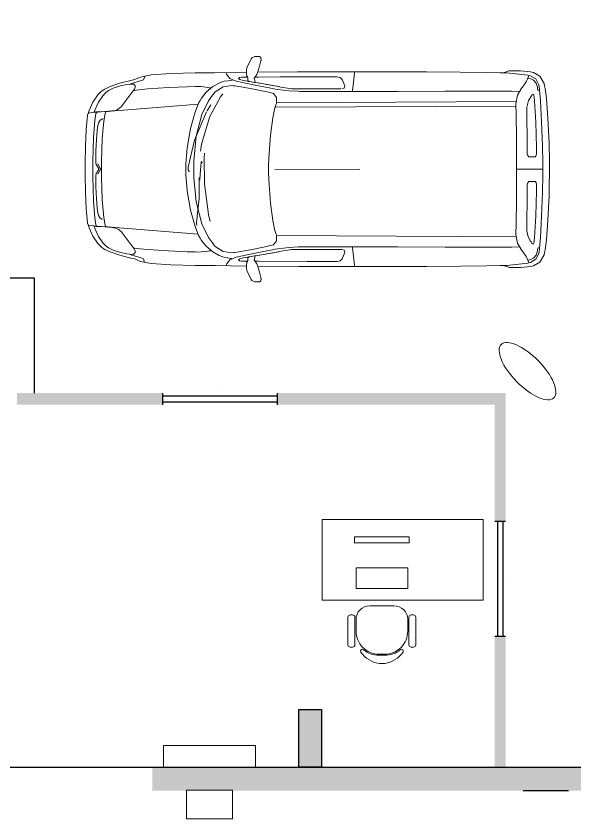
# Model space of a CAD drawing. Header units: millimetres. Extents: x 106 to 150.3, y 96.8 to 110.4.
# Drawn here: x 123.73 to 128.59, y 97.3 to 104.28 of the extents above; entities that cross this region are included whole.
import ezdxf

# ---------------------------------------------------------------- set-up
doc = ezdxf.new("R2010")
doc.units = ezdxf.units.MM
doc.layers.add('0-SENDA PEATONAL', color=51, linetype='Continuous')
doc.layers.add('Hatch Muros', color=8, linetype='Continuous', true_color=0x817e7e)
doc.layers.add('Mobiliario', color=252, linetype='Continuous', lineweight=15)

# ---------------------------------------------------------------- blocks, each defined once
blk = doc.blocks.new('BERLINGO-11')
for p, q in [((-1529.729614, 969.616469), (-1516.699962, 979.570799)), ((-1529.729614, 969.616469), (-1516.699962, 979.570799)), ((-1516.699962, 979.570799), (-1512.16791, 979.894517)), ((-1516.699962, 979.570799), (-1512.16791, 979.894517)), ((-1512.16791, 979.894517), (-1507.716787, 980.299165)), ((-1512.16791, 979.894517), (-1507.716787, 980.299165)), ((-1507.716787, 980.299165), (-1477.772868, 979.975447)), ((-1507.716787, 980.299165), (-1477.772868, 979.975447)), ((-1477.772868, 979.975447), (-1449.28568, 966.379289)), ((-1477.772868, 979.975447), (-1449.28568, 966.379289)), ((-1531.267274, 951.569188), (-1529.729614, 969.616469)), ((-1531.267274, 951.569188), (-1529.729614, 969.616469)), ((-1530.053332, 946.956206), (-1531.267274, 951.569188)), ((-1530.053332, 946.956206), (-1531.267274, 951.569188)), ((-1528.839389, 942.505083), (-1530.053332, 946.956206)), ((-1528.839389, 942.505083), (-1530.053332, 946.956206)), ((-1516.133456, 894.594813), (-1528.839389, 942.505083)), ((-1516.133456, 894.594813), (-1528.839389, 942.505083)), ((-1449.28568, 966.379289), (-1445.481993, 960.147716)), ((-1449.28568, 966.379289), (-1445.481993, 960.147716)), ((-1445.481993, 960.147716), (-1440.707152, 951.973836)), ((-1445.481993, 960.147716), (-1440.707152, 951.973836)), ((-1440.707152, 951.973836), (-1408.254418, 879.380065)), ((-1440.707152, 951.973836), (-1408.254418, 879.380065)), ((-3955.591701, 808.162095), (-3899.42662, 841.181336)), ((-3955.591701, 808.162095), (-3899.42662, 841.181336)), ((-3899.42662, 841.181336), (-3886.316039, 843.609221)), ((-3899.42662, 841.181336), (-3886.316039, 843.609221)), ((-3886.316039, 843.609221), (-3873.367318, 846.198965)), ((-3886.316039, 843.609221), (-3873.367318, 846.198965)), ((-3873.367318, 846.198965), (-3787.743895, 853.563551)), ((-3873.367318, 846.198965), (-3787.743895, 853.563551)), ((-3787.743895, 853.563551), (-3703.658134, 854.453775)), ((-3787.743895, 853.563551), (-3703.658134, 854.453775)), ((-3703.658134, 854.453775), (-3691.356848, 853.563551)), ((-3703.658134, 854.453775), (-3691.356848, 853.563551)), ((-3691.356848, 853.563551), (-3686.501077, 853.239833)), ((-3691.356848, 853.563551), (-3686.501077, 853.239833)), ((-3686.501077, 853.239833), (-3649.111643, 839.562745)), ((-3686.501077, 853.239833), (-3649.111643, 839.481816)), ((-3649.111643, 839.562745), (-3645.874463, 836.973001)), ((-3649.111643, 839.481816), (-3645.874463, 836.973001)), ((-3645.874463, 836.973001), (-3607.432945, 838.429732)), ((-3645.874463, 836.973001), (-3607.432945, 838.429732)), ((-3607.432945, 838.429732), (-3491.865604, 840.776688)), ((-3607.432945, 838.429732), (-3491.865604, 840.776688)), ((-3491.865604, 840.776688), (-3262.5923, 843.932939)), ((-3491.865604, 840.776688), (-3262.5923, 843.932939)), ((-3262.5923, 843.932939), (-2970.679554, 846.198965)), ((-3262.5923, 843.932939), (-2970.679554, 846.198965)), ((-2970.679554, 846.198965), (-2628.995159, 847.251049)), ((-2970.679554, 846.198965), (-2628.995159, 847.251049)), ((-2628.995159, 847.251049), (-2250.406908, 847.170119)), ((-2628.995159, 847.251049), (-2250.406908, 847.170119)), ((-2342.261902, 833.81675), (-2343.799563, 846.846401)), ((-2250.406908, 847.170119), (-1847.458873, 845.632459)), ((-2250.406908, 847.170119), (-1847.458873, 845.632459)), ((-1847.458873, 845.632459), (-1501.063398, 842.791488)), ((-1847.458873, 845.632459), (-1501.063398, 842.791488)), ((-1499.300118, 836.730212), (-1516.133456, 894.594813)), ((-1499.300118, 836.730212), (-1516.133456, 894.594813)), ((-1408.254418, 879.380065), (-1406.554898, 873.148492)), ((-1408.254418, 879.380065), (-1406.554898, 873.148492)), ((-1406.554898, 873.148492), (-1405.017237, 866.997849)), ((-1406.554898, 873.148492), (-1405.017237, 866.997849)), ((-1405.017237, 866.997849), (-1402.994, 833.81675)), ((-1405.017237, 866.997849), (-1402.994, 833.81675)), ((-1403.486053, 841.886428), (-1123.058822, 838.591591)), ((-1403.486053, 841.886428), (-1123.058822, 838.591591)), ((-1123.058822, 838.591591), (-1019.792766, 836.973001)), ((-1123.058822, 838.591591), (-1019.792766, 836.973001)), ((-3993.142994, 743.661275), (-3955.591701, 808.162095)), ((-3993.142994, 743.661275), (-3955.591701, 808.162095)), ((-3946.203877, 732.89765), (-3920.872941, 783.721383)), ((-3946.203877, 732.89765), (-3920.872941, 783.721383)), ((-3900.802422, 773.443335), (-3922.491531, 746.331949)), ((-3920.872941, 783.721383), (-3873.367318, 811.642064)), ((-3920.872941, 783.721383), (-3873.367318, 811.642064)), ((-3875.633344, 786.472986), (-3900.802422, 773.443335)), ((-3858.07164, 790.438532), (-3875.633344, 786.472986)), ((-3873.367318, 811.642064), (-3860.337666, 814.069949)), ((-3873.367318, 811.642064), (-3860.337666, 814.069949)), ((-3860.337666, 814.069949), (-3851.43542, 815.850399)), ((-3860.337666, 814.069949), (-3851.43542, 815.850399)), ((-3857.990711, 806.705364), (-3860.337666, 814.069949)), ((-3852.163786, 791.085968), (-3858.07164, 790.438532)), ((-3835.654166, 759.44253), (-3857.990711, 806.705364)), ((-3851.43542, 815.850399), (-3773.904949, 826.856812)), ((-3851.43542, 815.850399), (-3773.904949, 826.856812)), ((-3773.904949, 826.856812), (-3668.615655, 836.244635)), ((-3773.904949, 826.856812), (-3668.615655, 836.244635)), ((-3668.615655, 836.244635), (-3645.874463, 836.973001)), ((-3668.615655, 836.244635), (-3645.874463, 836.973001)), ((-2333.926163, 755.396054), (-2342.261902, 833.81675)), ((-2239.481424, 774.090771), (-2256.55755, 730.388835)), ((-2236.972609, 778.056317), (-2239.481424, 774.090771)), ((-2234.221005, 782.58837), (-2236.972609, 778.056317)), ((-2217.711385, 796.751034), (-2234.221005, 782.58837)), ((-2193.189743, 802.011452), (-2217.711385, 796.751034)), ((-2184.934933, 802.011452), (-2193.189743, 802.011452)), ((-2121.324338, 802.011452), (-2184.934933, 802.011452)), ((-1930.65441, 801.687734), (-2121.324338, 802.011452)), ((-1700.571811, 801.040298), (-1930.65441, 801.687734)), ((-1507.959575, 800.231003), (-1700.571811, 801.040298)), ((-1478.037925, 800.071845), (-1507.959575, 800.231003)), ((-1495.901078, 827.18053), (-1499.300118, 836.730212)), ((-1495.901078, 827.18053), (-1499.300118, 836.730212)), ((-1494.444347, 823.053125), (-1495.901078, 827.18053)), ((-1494.444347, 823.053125), (-1495.901078, 827.18053)), ((-1472.836168, 792.785488), (-1494.444347, 823.053125)), ((-1472.836168, 792.785488), (-1494.444347, 823.053125)), ((-1478.096586, 753.777464), (-1469.922705, 791.085968)), ((-1478.096586, 753.777464), (-1469.922705, 791.085968)), ((-1469.922705, 791.085968), (-1472.836168, 792.785488)), ((-1469.922705, 791.085968), (-1472.836168, 792.785488)), ((-1460.453952, 757.176503), (-1395.629414, 768.021058)), ((-1416.10458, 769.396859), (-1424.683109, 763.003428)), ((-1416.10458, 769.396859), (-1424.683109, 763.003428)), ((-1414.728779, 780.80792), (-1416.10458, 769.396859)), ((-1414.728779, 780.80792), (-1416.10458, 769.396859)), ((-1411.491598, 803.872831), (-1414.728779, 789.467378)), ((-1411.491598, 803.872831), (-1414.728779, 789.467378)), ((-1414.728779, 789.467378), (-1414.728779, 784.611607)), ((-1414.728779, 789.467378), (-1414.728779, 784.611607)), ((-1414.728779, 784.611607), (-1414.728779, 780.80792)), ((-1414.728779, 784.611607), (-1414.728779, 780.80792)), ((-1401.456339, 799.664496), (-1412.424181, 799.722836)), ((-1409.792079, 805.896069), (-1411.491598, 803.872831)), ((-1409.792079, 805.896069), (-1411.491598, 803.872831)), ((-1408.011629, 808.243025), (-1409.792079, 805.896069)), ((-1408.011629, 808.243025), (-1409.792079, 805.896069)), ((-1402.994, 833.81675), (-1408.011629, 808.243025)), ((-1402.994, 833.81675), (-1408.011629, 808.243025)), ((-1365.847354, 799.340778), (-1401.456339, 799.664496)), ((-1395.629414, 768.021058), (-1374.021235, 771.339168)), ((-1374.021235, 771.339168), (-1366.818508, 772.55311)), ((-1366.818508, 772.55311), (-1345.291258, 779.27026)), ((-1360.344148, 799.340778), (-1365.847354, 799.340778)), ((-1343.42988, 796.103598), (-1360.344148, 799.340778)), ((-1345.291258, 779.27026), (-1335.822506, 788.415294)), ((-1335.822506, 788.415294), (-1343.42988, 796.103598)), ((-1259.425048, 787.363211), (-1314.376185, 764.2983)), ((-1282.16624, 774.657278), (-1282.16624, 774.657278)), ((-1282.16624, 774.657278), (-1242.672639, 768.992212)), ((-1229.481128, 826.452165), (-1259.425048, 787.363211)), ((-1242.672639, 768.992212), (-1210.462693, 763.327146)), ((-1227.781609, 836.973001), (-1229.481128, 826.452165)), ((-959.014703, 836.973001), (-1029.504307, 836.973001)), ((-747.464962, 832.440948), (-959.014703, 836.973001)), ((-576.056258, 819.735015), (-747.464962, 832.440948)), ((-481.935237, 800.878439), (-576.056258, 819.735015)), ((-521.995345, 810.266262), (-507.185244, 776.033079)), ((-507.185244, 776.033079), (-507.185244, 776.033079)), ((-507.185244, 776.033079), (-478.455268, 766.564327)), ((-443.655578, 785.259044), (-481.935237, 800.878439)), ((-432.082658, 778.056317), (-443.655578, 785.259044)), ((-399.548995, 771.905674), (-432.082658, 778.056317)), ((-302.7573, 747.707751), (-399.548995, 771.905674)), ((-4011.756781, 615.46893), (-4001.721522, 701.739788)), ((-4011.756781, 615.46893), (-4001.721522, 701.739788)), ((-4001.721522, 701.739788), (-3996.865751, 725.533065)), ((-4001.721522, 701.739788), (-3996.865751, 725.533065)), ((-3996.865751, 725.533065), (-3993.142994, 743.661275)), ((-3996.865751, 725.533065), (-3993.142994, 743.661275)), ((-3952.273591, 689.357573), (-3948.146186, 718.896845)), ((-3952.273591, 689.357573), (-3948.146186, 718.896845)), ((-3948.146186, 718.896845), (-3946.203877, 732.89765)), ((-3948.146186, 718.896845), (-3946.203877, 732.89765)), ((-3935.197464, 699.150044), (-3935.602112, 695.751005)), ((-3933.902592, 711.208541), (-3935.197464, 699.150044)), ((-3922.491531, 746.331949), (-3933.902592, 711.208541)), ((-3805.22467, 712.827131), (-3835.654166, 759.44253)), ((-3798.669379, 705.786264), (-3805.22467, 712.827131)), ((-3791.628512, 698.17889), (-3798.669379, 705.786264)), ((-3760.956227, 643.875188), (-3791.628512, 698.17889)), ((-2327.209013, 684.663662), (-2333.926163, 755.396054)), ((-2258.095211, 725.533065), (-2259.551942, 721.2438)), ((-2259.551942, 721.2438), (-2254.048736, 704.976969)), ((-2256.55755, 730.388835), (-2258.095211, 725.533065)), ((-2254.048736, 704.976969), (-2232.764274, 699.150044)), ((-2225.642477, 699.150044), (-2166.968582, 699.150044)), ((-2225.642477, 699.150044), (-2166.968582, 699.150044)), ((-2166.968582, 699.150044), (-1990.623178, 699.150044)), ((-2166.968582, 699.150044), (-1990.623178, 699.150044)), ((-1990.623178, 699.150044), (-1869.55263, 699.150044)), ((-1990.623178, 699.150044), (-1869.55263, 699.150044)), ((-1869.55263, 699.150044), (-1829.006945, 699.150044)), ((-1869.55263, 699.150044), (-1829.006945, 699.150044)), ((-1829.006945, 699.150044), (-1794.935621, 699.150044)), ((-1829.006945, 699.150044), (-1794.935621, 699.150044)), ((-1794.935621, 699.150044), (-1705.589441, 713.150849)), ((-1794.935621, 699.150044), (-1705.589441, 713.150849)), ((-1705.589441, 713.150849), (-1692.559789, 715.578735)), ((-1705.589441, 713.150849), (-1692.559789, 715.578735)), ((-1692.559789, 715.578735), (-1679.611068, 718.168479)), ((-1692.559789, 715.578735), (-1684.304979, 717.278254)), ((-1684.304979, 717.278254), (-1614.220023, 730.065117)), ((-1679.611068, 718.168479), (-1635.585414, 726.26143)), ((-1630.082207, 699.959339), (-1653.632695, 695.831934)), ((-1635.585414, 726.26143), (-1552.875454, 741.15246)), ((-1494.848995, 727.556302), (-1630.082207, 699.959339)), ((-1614.220023, 730.065117), (-1521.151086, 746.655667)), ((-1552.875454, 741.15246), (-1460.453952, 757.176503)), ((-1521.151086, 746.655667), (-1501.161496, 750.135636)), ((-1354.598152, 756.609997), (-1494.848995, 727.556302)), ((-1474.940335, 754.505829), (-1478.096586, 753.777464)), ((-1474.940335, 754.505829), (-1478.096586, 753.777464)), ((-1432.533271, 761.627626), (-1474.940335, 754.505829)), ((-1432.533271, 761.627626), (-1474.940335, 754.505829)), ((-1355.731165, 715.255017), (-1452.52286, 697.612383)), ((-1427.677501, 762.436922), (-1432.533271, 761.627626)), ((-1427.677501, 762.436922), (-1432.533271, 761.627626)), ((-1424.683109, 763.003428), (-1427.677501, 762.436922)), ((-1424.683109, 763.003428), (-1427.677501, 762.436922)), ((-1303.450701, 723.914474), (-1355.731165, 715.255017)), ((-1328.53885, 761.546697), (-1354.598152, 756.609997)), ((-1314.376185, 764.2983), (-1328.53885, 761.546697)), ((-1289.611755, 725.533065), (-1303.450701, 723.914474)), ((-1275.772809, 727.151655), (-1289.611755, 725.533065)), ((-1201.398588, 715.578735), (-1275.772809, 727.151655)), ((-1210.462693, 763.327146), (-1210.462693, 763.327146)), ((-1210.462693, 763.327146), (-1199.294421, 760.737402)), ((-1131.880138, 671.310292), (-1201.398588, 715.578735)), ((-1199.294421, 760.737402), (-1166.517969, 748.112398)), ((-1166.517969, 748.112398), (-1110.838466, 717.035466)), ((-1110.838466, 717.035466), (-1052.650147, 667.749394)), ((-1089.392145, 705.786264), (-1079.114097, 708.214149)), ((-1089.392145, 705.786264), (-1089.392145, 705.786264)), ((-1079.114097, 708.214149), (-1051.031557, 713.312708)), ((-1051.031557, 713.312708), (-1009.433789, 717.844761)), ((-1009.433789, 717.844761), (-971.315989, 719.058704)), ((-971.315989, 719.058704), (-958.610056, 718.330338)), ((-958.610056, 718.330338), (-958.610056, 718.330338)), ((-958.610056, 718.330338), (-888.120452, 715.983382)), ((-888.120452, 715.983382), (-725.937712, 708.861585)), ((-725.937712, 708.861585), (-545.95048, 697.531454)), ((-478.455268, 766.564327), (-407.884735, 744.47057)), ((-436.857499, 724.723769), (-428.117112, 735.649253)), ((-436.452852, 709.428092), (-436.857499, 724.723769)), ((-430.625927, 696.47937), (-436.452852, 709.428092)), ((-428.117112, 735.649253), (-424.151566, 737.348773)), ((-424.151566, 737.348773), (-412.740505, 739.372011)), ((-424.151566, 737.348773), (-424.151566, 737.348773)), ((-412.740505, 739.372011), (-391.698832, 739.45294)), ((-407.884735, 744.47057), (-386.843062, 738.077139)), ((-391.698832, 739.45294), (-387.004921, 738.562716)), ((-387.004921, 738.562716), (-387.004921, 737.672491)), ((-387.004921, 737.672491), (-364.02094, 734.759029)), ((-364.02094, 734.759029), (-309.555379, 723.186109)), ((-309.555379, 723.186109), (-244.8927, 703.19652)), ((-217.862243, 718.330338), (-302.7573, 747.707751)), ((-244.8927, 703.19652), (-202.890284, 683.935296)), ((-171.570563, 696.398441), (-217.862243, 718.330338)), ((-3960.123753, 592.808667), (-3952.273591, 689.357573)), ((-3960.123753, 592.808667), (-3952.273591, 689.357573)), ((-3949.198269, 682.640424), (-3952.273591, 682.802283)), ((-3939.729517, 685.230168), (-3949.198269, 682.640424)), ((-3935.602112, 695.751005), (-3939.729517, 685.230168)), ((-3906.629347, 629.793453), (-3907.276783, 622.590727)), ((-3899.588479, 651.644421), (-3906.629347, 629.793453)), ((-3887.449053, 646.788651), (-3899.588479, 651.644421)), ((-3885.749533, 643.794259), (-3887.449053, 646.788651)), ((-3881.945846, 636.753391), (-3885.749533, 643.794259)), ((-3857.343275, 596.774213), (-3881.945846, 636.753391)), ((-3711.508296, 676.73257), (-3775.928187, 676.246992)), ((-3745.903338, 567.154012), (-3760.956227, 643.875188)), ((-3507.40407, 677.218147), (-3711.508296, 676.73257)), ((-3132.538576, 676.975358), (-3507.40407, 677.218147)), ((-2716.965538, 676.246992), (-3132.538576, 676.975358)), ((-2424.000708, 675.518627), (-2716.965538, 676.246992)), ((-2326.318789, 675.437697), (-2424.000708, 675.518627)), ((-2326.318789, 675.437697), (-2327.209013, 684.663662)), ((-2273.1481, 675.437697), (-2326.318789, 675.437697)), ((-2044.84595, 675.275838), (-2273.1481, 675.437697)), ((-1886.466897, 676.004204), (-2044.84595, 675.275838)), ((-1868.095898, 676.246992), (-1886.466897, 676.004204)), ((-1854.256952, 676.408851), (-1868.095898, 676.246992)), ((-1775.512538, 680.212539), (-1854.256952, 676.408851)), ((-1677.264112, 691.866388), (-1775.512538, 680.212539)), ((-1653.632695, 695.831934), (-1677.264112, 691.866388)), ((-1637.93237, 657.066698), (-1665.448403, 622.02422)), ((-1627.492463, 659.818302), (-1637.93237, 657.066698)), ((-1609.68797, 664.835931), (-1627.492463, 659.818302)), ((-1552.389877, 677.541865), (-1609.68797, 664.835931)), ((-1452.52286, 697.612383), (-1552.389877, 677.541865)), ((-1178.333678, 629.955312), (-1199.37535, 655.367179)), ((-1178.333678, 629.955312), (-1199.37535, 655.367179)), ((-1084.860093, 456.928018), (-1178.333678, 629.955312)), ((-1084.860093, 456.928018), (-1178.333678, 629.955312)), ((-1120.550007, 656.500192), (-1131.880138, 671.310292)), ((-1109.138946, 641.771021), (-1120.550007, 656.500192)), ((-1073.934609, 592.808667), (-1109.138946, 641.771021)), ((-1052.650147, 667.749394), (-1011.537956, 616.925661)), ((-545.95048, 697.531454), (-445.840675, 687.819913)), ((-445.840675, 687.819913), (-422.047399, 681.992988)), ((-426.984099, 691.057093), (-430.625927, 696.47937)), ((-322.827819, 552.667629), (-426.984099, 691.057093)), ((-426.984099, 691.057093), (-426.984099, 691.057093)), ((-202.890284, 683.935296), (-191.398293, 674.385614)), ((-191.398293, 674.385614), (-191.398293, 674.385614)), ((-191.398293, 674.385614), (-181.201175, 666.292663)), ((-181.201175, 666.292663), (-154.737225, 637.967334)), ((-157.407899, 687.577124), (-171.570563, 696.398441)), ((-165.338991, 687.010617), (-165.338991, 687.010617)), ((-143.89267, 677.865583), (-157.407899, 687.577124)), ((-157.407899, 687.577124), (-157.407899, 687.577124)), ((-157.407899, 687.577124), (-157.407899, 687.577124)), ((-154.737225, 637.967334), (-118.399874, 583.663632)), ((-110.630641, 644.765413), (-143.89267, 677.865583)), ((-68.547296, 582.125971), (-110.630641, 644.765413)), ((-4025.433869, 442.765354), (-4011.756781, 615.46893)), ((-4025.433869, 442.765354), (-4011.756781, 615.46893)), ((-3970.56366, 411.202845), (-3960.123753, 592.808667)), ((-3970.56366, 411.202845), (-3960.123753, 592.808667)), ((-3909.785598, 593.132385), (-3920.225505, 409.017748)), ((-3907.276783, 622.590727), (-3909.785598, 593.132385)), ((-3840.914584, 537.776599), (-3857.343275, 596.774213)), ((-1666.581416, 577.755778), (-3746.550774, 587.548249)), ((-3746.550774, 548.135577), (-3745.903338, 567.154012)), ((-1665.448403, 622.02422), (-1664.234461, 569.581897)), ((-1664.234461, 569.581897), (-1660.107056, 558.008977)), ((-1015.74629, 476.027383), (-1073.934609, 592.808667)), ((-1011.537956, 616.925661), (-1001.098049, 597.988156)), ((-1001.098049, 597.988156), (-987.582821, 573.871161)), ((-987.582821, 573.871161), (-956.910536, 495.612324)), ((-225.793335, 503.705275), (-983.698204, 563.997761)), ((-118.399874, 583.663632), (-86.918295, 519.648389)), ((-35.932703, 509.370341), (-68.547296, 582.125971)), ((-3843.18061, 406.508933), (-3841.723879, 492.537003)), ((-3841.723879, 492.537003), (-3843.18061, 406.508933)), ((-3841.723879, 492.537003), (-3841.157372, 521.18605)), ((-3841.157372, 521.18605), (-3841.723879, 492.537003)), ((-3841.157372, 521.18605), (-3840.914584, 537.776599)), ((-3752.944206, 251.44799), (-3748.735871, 493.670016)), ((-3748.735871, 493.670016), (-3746.550774, 548.135577)), ((-1656.869875, 538.343106), (-3746.550774, 548.135577)), ((-1660.107056, 558.008977), (-1650.800162, 531.868745)), ((-1650.800162, 531.868745), (-1634.371471, 447.459265)), ((-1060.904957, 505.566654), (-1093.033973, 558.089907)), ((-1056.291975, 499.416011), (-952.378483, 251.52892)), ((-1056.291975, 499.416011), (-952.378483, 251.52892)), ((-956.910536, 495.612324), (-916.931358, 354.228469)), ((-316.515317, 544.979326), (-322.827819, 552.667629)), ((-288.756495, 521.752556), (-316.515317, 544.979326)), ((-273.541747, 513.821464), (-288.756495, 521.752556)), ((-265.367866, 511.15079), (-273.541747, 513.821464)), ((-273.541747, 513.821464), (-273.541747, 513.821464)), ((-231.70119, 506.537808), (-265.367866, 511.15079)), ((-171.651492, 501.439249), (-231.70119, 506.537808)), ((-200.13868, 502.572262), (-225.793335, 503.705275)), ((-225.793335, 503.705275), (-225.793335, 503.705275)), ((-141.383855, 499.092293), (-200.13868, 502.572262)), ((-181.767681, 499.011364), (-180.31095, 499.011364)), ((-180.31095, 499.011364), (-175.617038, 483.634757)), ((-117.914297, 498.282998), (-171.651492, 501.439249)), ((-76.802106, 493.750946), (-141.383855, 499.092293)), ((-94.525669, 497.230915), (-117.914297, 498.282998)), ((-98.167497, 495.450465), (-98.167497, 492.617932)), ((-98.167497, 492.617932), (-94.040092, 484.201263)), ((-86.594577, 494.883959), (-94.525669, 497.230915)), ((-94.525669, 497.230915), (-94.525669, 497.230915)), ((-94.525669, 497.230915), (-94.525669, 497.230915)), ((-86.918295, 519.648389), (-78.582555, 497.473703)), ((-78.582555, 493.993734), (-86.594577, 494.883959)), ((-78.582555, 493.993734), (-78.582555, 493.993734)), ((-41.516839, 489.299822), (-76.802106, 493.750946)), ((-33.828536, 486.629149), (-41.516839, 489.299822)), ((-28.244399, 484.039404), (-35.932703, 509.370341)), ((-4035.307269, 230.244458), (-4025.433869, 442.765354)), ((-4035.307269, 230.244458), (-4025.433869, 442.765354)), ((-1634.371471, 447.459265), (-1613.653516, 295.230856)), ((-1014.1277, 216.000864), (-1084.860093, 456.928018)), ((-1014.1277, 216.000864), (-1084.860093, 456.928018)), ((-966.055571, 285.438385), (-1015.74629, 476.027383)), ((-175.617038, 483.634757), (-162.10181, 416.139545)), ((-152.875846, 435.967275), (-156.436744, 438.071442)), ((-146.482415, 434.105896), (-152.875846, 435.967275)), ((-152.875846, 435.967275), (-152.875846, 435.967275)), ((-132.157891, 424.718073), (-146.482415, 434.105896)), ((-144.782895, 432.730094), (-144.782895, 432.730094)), ((-117.347791, 402.948034), (-132.157891, 424.718073)), ((-94.040092, 484.201263), (-84.490409, 424.151566)), ((-84.490409, 424.151566), (-74.212361, 276.29335)), ((-28.244399, 484.848699), (-26.625809, 484.848699)), ((-26.625809, 484.848699), (-22.579334, 469.553022)), ((-22.579334, 469.553022), (-21.365391, 466.639559)), ((-21.365391, 466.639559), (-21.365391, 466.639559)), ((-21.365391, 466.639559), (-18.12821, 435.967275)), ((-18.12821, 435.967275), (-10.763625, 345.73087)), ((-3977.928246, 203.780508), (-3970.56366, 411.202845)), ((-3977.928246, 203.780508), (-3970.56366, 411.202845)), ((-3920.225505, 409.017748), (-3926.457077, 188.808549)), ((-3844.637341, 312.387912), (-3843.18061, 406.508933)), ((-3843.18061, 406.508933), (-3844.637341, 312.387912)), ((-916.931358, 354.228469), (-887.877663, 184.843003)), ((-162.10181, 416.139545), (-148.586582, 265.125077)), ((-109.821346, 373.732481), (-117.347791, 402.948034)), ((-109.335769, 363.94001), (-109.821346, 373.732481)), ((-106.341377, 333.510514), (-109.335769, 363.94001)), ((-109.335769, 363.94001), (-109.335769, 363.94001)), ((-3845.608496, 227.007278), (-3844.637341, 312.387912)), ((-3844.637341, 312.387912), (-3845.608496, 227.007278)), ((-1613.653516, 295.230856), (-1600.057359, 134.909495)), ((-945.013898, 71.379829), (-966.055571, 285.438385)), ((-99.947946, 256.627479), (-106.341377, 333.510514)), ((-10.763625, 345.73087), (-3.399039, 199.410315)), ((-4039.110956, 57.621812), (-4035.307269, 230.244458)), ((-4039.110956, 57.621812), (-4035.307269, 230.244458)), ((-3845.851284, 160.159502), (-3845.608496, 227.007278)), ((-3845.608496, 227.007278), (-3845.851284, 160.159502)), ((-3753.186994, 62.963159), (-3752.944206, 251.44799)), ((-1004.335229, 156.436744), (-1014.1277, 216.000864)), ((-1004.335229, 156.436744), (-1014.1277, 216.000864)), ((-952.378483, 251.52892), (-897.022698, 18.532858)), ((-952.378483, 251.52892), (-897.022698, 18.532858)), ((-148.586582, 265.125077), (-142.35501, 65.391045)), ((-94.201951, 155.060943), (-99.947946, 256.627479)), ((-74.212361, 276.29335), (-68.547296, 70.084956)), ((-3980.679849, 50.985592), (-3977.928246, 203.780508)), ((-3980.679849, 50.985592), (-3977.928246, 203.780508)), ((-3926.457077, 188.808549), (-3926.699865, 141.221996)), ((-3926.699865, 141.221996), (-3926.618936, 136.366226)), ((-3845.851284, 137.903886), (-3845.851284, 160.159502)), ((-3845.851284, 160.159502), (-3845.851284, 137.903886)), ((-887.877663, 184.843003), (-876.709391, 45.320526)), ((-92.421501, 76.559317), (-94.201951, 155.060943)), ((-3.399039, 199.410315), (0, 49.852579)), ((-3926.618936, 136.366226), (-3923.138967, 117.42872)), ((-3923.138967, 117.42872), (-3913.346496, 108.364615)), ((-3913.346496, 108.364615), (-3909.947457, 108.364615)), ((-3909.947457, 108.364615), (-3861.227891, 108.364615)), ((-3861.227891, 108.364615), (-3858.476288, 108.364615)), ((-3858.476288, 108.364615), (-3849.81683, 118.238015)), ((-3849.81683, 118.238015), (-3845.851284, 132.967186)), ((-3849.088464, 122.041702), (-3849.493112, 120.74683)), ((-3845.851284, 133.614622), (-3849.088464, 122.041702)), ((-3845.851284, 132.967186), (-3845.851284, 137.903886)), ((-3845.851284, 137.903886), (-3845.851284, 133.614622)), ((-1600.057359, 134.909495), (-1595.039729, 33.828536)), ((-1036.059598, 99.867016), (-1040.106073, 139.522477)), ((-1036.059598, 99.867016), (-1040.106073, 139.522477)), ((-1038.082835, -128.192345), (-1036.059598, 99.867016)), ((-1038.082835, -128.192345), (-1036.059598, 99.867016)), ((-1011.133308, 61.911076), (-1013.884912, 70.732392)), ((-1011.133308, 61.911076), (-1013.884912, 70.732392)), ((-945.013898, 0), (-945.013898, 71.379829)), ((-92.907078, 50.338156), (-92.421501, 76.559317)), ((-68.547296, 70.084956), (-67.980789, 1.294872)), ((-4035.307269, -230.082599), (-4039.110956, 57.621812)), ((-4035.307269, -230.082599), (-4039.110956, 57.621812)), ((-3980.679849, 0), (-3980.679849, 50.985592)), ((-3980.679849, 0), (-3980.679849, 50.985592)), ((-3980.679849, -50.823733), (-3980.679849, 0)), ((-3980.679849, -50.823733), (-3980.679849, 0)), ((-3753.186994, 0), (-3980.679849, 0)), ((-3753.186994, 0), (-3753.186994, 62.963159)), ((-3753.186994, -62.720371), (-3753.186994, 0)), ((-2389.686596, 1.294872), (-1650.233655, -1.61859)), ((-1595.039729, 33.828536), (-1595.039729, 0)), ((-1595.039729, 0), (-1595.039729, -33.666677)), ((-1018.578823, 60.211556), (-1016.717445, 52.199534)), ((-1018.578823, 60.211556), (-1016.717445, 52.199534)), ((-1002.797569, -9.95433), (-1011.133308, 61.911076)), ((-1002.797569, -9.95433), (-1011.133308, 61.911076)), ((-945.013898, -71.21797), (-945.013898, 0)), ((-896.69898, 13.677087), (-897.912923, -6.63622)), ((-896.69898, 13.677087), (-897.912923, -6.63622)), ((-897.022698, 18.532858), (-896.69898, 13.677087)), ((-897.022698, 18.532858), (-896.69898, 13.677087)), ((-876.709391, 45.320526), (-876.709391, -1.294872)), ((-142.35501, 65.391045), (-142.35501, -1.294872)), ((-135.476001, 1.61859), (-135.071354, 3.23718)), ((-135.476001, 0.890225), (-135.476001, 1.61859)), ((-135.476001, 0.404648), (-135.476001, 0.890225)), ((-134.909495, -1.456731), (-135.476001, 0.404648)), ((-135.071354, 3.23718), (-134.990424, 3.399039)), ((-134.990424, 3.399039), (-110.630641, 46.048892)), ((-119.451958, 1.69952), (-119.04731, 3.399039)), ((-119.451958, 1.052084), (-119.451958, 1.69952)), ((-119.451958, 0.485577), (-119.451958, 1.052084)), ((-118.885451, -1.294872), (-119.451958, 0.485577)), ((-119.04731, 3.399039), (-118.885451, 3.479969)), ((-118.885451, 3.479969), (-94.768457, 46.210751)), ((-67.980789, 1.294872), (-68.547296, -67.89986)), ((0, 49.852579), (0, 0)), ((0, 0), (0, -49.771649)), ((-3977.928246, -203.618649), (-3980.679849, -50.823733)), ((-3977.928246, -203.618649), (-3980.679849, -50.823733)), ((-3752.944206, -251.205202), (-3753.186994, -62.720371)), ((-1595.039729, -33.666677), (-1600.057359, -134.666706)), ((-999.23667, -85.137845), (-1002.797569, -9.95433)), ((-999.23667, -85.137845), (-1002.797569, -9.95433)), ((-905.601226, -19.584942), (-908.433759, -20.879814)), ((-905.601226, -19.584942), (-908.433759, -20.879814)), ((-897.912923, -6.63622), (-905.601226, -19.584942)), ((-897.912923, -6.63622), (-905.601226, -19.584942)), ((-876.709391, -47.829341), (-887.877663, -187.432747)), ((-876.709391, -1.294872), (-876.709391, -47.829341)), ((-142.35501, -67.89986), (-148.586582, -267.633892)), ((-142.35501, -1.294872), (-142.35501, -67.89986)), ((-134.747636, -1.61859), (-134.909495, -1.456731)), ((-110.387853, -43.863795), (-134.747636, -1.61859)), ((-120.908689, -1.213943), (-120.82776, -1.456731)), ((-118.804522, -1.537661), (-118.885451, -1.294872)), ((-94.36381, -43.782865), (-118.804522, -1.537661)), ((-92.907078, -50.419085), (-92.421501, -76.478388)), ((-68.547296, -67.89986), (-74.131432, -275.322196)), ((0, -49.771649), (-3.399039, -199.329385)), ((-3926.699865, -141.141067), (-3926.618936, -136.123437)), ((-3926.618936, -136.123437), (-3923.138967, -117.266861)), ((-3923.138967, -117.266861), (-3913.346496, -108.364615)), ((-3913.346496, -108.364615), (-3909.947457, -108.364615)), ((-3909.947457, -108.364615), (-3861.227891, -108.364615)), ((-3861.227891, -108.364615), (-3858.476288, -108.364615)), ((-3858.476288, -108.364615), (-3849.81683, -118.157086)), ((-3849.81683, -118.157086), (-3845.851284, -132.886257)), ((-3849.088464, -121.960773), (-3849.493112, -120.584971)), ((-3845.851284, -133.452763), (-3849.088464, -121.960773)), ((-3845.851284, -132.886257), (-3845.851284, -137.822957)), ((-3845.851284, -137.822957), (-3845.851284, -133.452763)), ((-3845.851284, -137.822957), (-3845.851284, -159.997643)), ((-3845.851284, -159.997643), (-3845.851284, -137.822957)), ((-1600.057359, -134.666706), (-1613.653516, -295.149926)), ((-1074.015538, -394.855083), (-1038.082835, -128.192345)), ((-1074.015538, -394.855083), (-1038.082835, -128.192345)), ((-999.965036, -69.923097), (-993.571604, -78.987203)), ((-999.965036, -69.923097), (-993.571604, -78.987203)), ((-998.832023, -95.658682), (-999.23667, -85.137845)), ((-998.832023, -95.658682), (-999.23667, -85.137845)), ((-993.571604, -78.987203), (-992.276732, -255.494466)), ((-993.571604, -78.987203), (-992.276732, -255.494466)), ((-966.055571, -285.276526), (-945.013898, -71.21797)), ((-92.421501, -76.478388), (-94.201951, -154.980013)), ((-3970.56366, -411.040985), (-3977.928246, -203.618649)), ((-3970.56366, -411.040985), (-3977.928246, -203.618649)), ((-3926.457077, -188.64669), (-3926.699865, -141.141067)), ((-3920.225505, -408.774959), (-3926.457077, -188.64669)), ((-3845.851284, -159.997643), (-3845.608496, -226.764489)), ((-3845.608496, -226.764489), (-3845.851284, -159.997643)), ((-887.877663, -187.432747), (-916.931358, -356.818213)), ((-94.201951, -154.980013), (-99.947946, -256.546549)), ((-3.399039, -199.329385), (-10.763625, -345.649941)), ((-4025.433869, -442.684424), (-4035.307269, -230.082599)), ((-4025.433869, -442.684424), (-4035.307269, -230.082599)), ((-3845.608496, -226.764489), (-3844.637341, -312.306982)), ((-3844.637341, -312.306982), (-3845.608496, -226.764489)), ((-3748.735871, -493.589087), (-3752.944206, -251.205202)), ((-992.276732, -255.494466), (-967.83602, -463.645168)), ((-992.276732, -255.494466), (-967.83602, -463.645168)), ((-148.586582, -267.633892), (-162.10181, -418.729289)), ((-99.947946, -256.546549), (-106.341377, -333.429585)), ((-74.131432, -275.322196), (-84.40948, -424.394355)), ((-3844.637341, -312.306982), (-3843.18061, -406.347074)), ((-3843.18061, -406.347074), (-3844.637341, -312.306982)), ((-1613.653516, -295.149926), (-1634.371471, -447.378336)), ((-1015.74629, -475.946453), (-966.055571, -285.276526)), ((-106.341377, -333.429585), (-109.335769, -363.94001)), ((-10.763625, -345.649941), (-18.12821, -435.805416)), ((-3960.123753, -592.646808), (-3970.56366, -411.040985)), ((-3960.123753, -592.646808), (-3970.56366, -411.040985)), ((-3909.785598, -593.051455), (-3920.225505, -408.774959)), ((-3843.18061, -406.347074), (-3841.723879, -492.456073)), ((-3841.723879, -492.456073), (-3843.18061, -406.347074)), ((-1086.96426, -453.852697), (-1074.015538, -394.855083)), ((-1086.96426, -453.933626), (-1074.015538, -394.855083)), ((-916.931358, -356.818213), (-956.910536, -498.282998)), ((-117.347791, -402.867105), (-132.157891, -424.556214)), ((-109.821346, -373.651551), (-117.347791, -402.867105)), ((-109.335769, -363.94001), (-109.821346, -373.651551)), ((-109.335769, -363.94001), (-109.335769, -363.94001)), ((-4011.756781, -615.226141), (-4025.433869, -442.684424)), ((-4011.756781, -615.226141), (-4025.433869, -442.684424)), ((-1634.371471, -447.378336), (-1650.800162, -531.787816)), ((-1073.934609, -592.646808), (-1015.74629, -475.946453)), ((-968.402527, -468.581868), (-973.420156, -488.166809)), ((-968.402527, -468.581868), (-973.420156, -488.166809)), ((-967.83602, -463.645168), (-968.402527, -468.581868)), ((-967.83602, -463.645168), (-968.402527, -468.581868)), ((-175.617038, -486.224501), (-181.767681, -501.682038)), ((-162.10181, -418.729289), (-175.617038, -486.224501)), ((-146.482415, -433.863108), (-152.875846, -435.886345)), ((-152.875846, -435.886345), (-152.875846, -435.886345)), ((-132.157891, -424.556214), (-146.482415, -433.863108)), ((-141.869432, -434.267755), (-141.869432, -434.267755)), ((-93.959162, -485.091488), (-98.167497, -496.664408)), ((-84.40948, -424.394355), (-93.959162, -485.091488)), ((-33.828536, -486.629149), (-41.516839, -489.218893)), ((-35.932703, -509.936848), (-28.244399, -484.76777)), ((-22.579334, -469.472092), (-28.244399, -484.76777)), ((-28.244399, -484.76777), (-28.244399, -484.76777)), ((-21.365391, -466.55863), (-22.579334, -469.472092)), ((-18.12821, -435.805416), (-21.365391, -466.55863)), ((-21.365391, -466.55863), (-21.365391, -466.55863)), ((-3853.620517, -588.843121), (-3840.914584, -535.753362)), ((-3841.723879, -492.456073), (-3841.157372, -521.266979)), ((-3841.157372, -521.266979), (-3841.723879, -492.456073)), ((-3840.914584, -535.753362), (-3841.157372, -521.266979)), ((-3746.550774, -548.216506), (-3748.735871, -493.589087)), ((-3745.903338, -567.073082), (-3746.550774, -548.216506)), ((-1660.107056, -558.008977), (-1664.234461, -569.500968)), ((-1650.800162, -531.787816), (-1660.107056, -558.008977)), ((-956.910536, -498.282998), (-987.582821, -576.379976)), ((-225.793335, -503.624346), (-983.698204, -563.916831)), ((-322.827819, -553.557854), (-426.984099, -691.947318)), ((-316.515317, -545.788621), (-322.827819, -553.557854)), ((-288.756495, -522.561851), (-316.515317, -545.788621)), ((-273.541747, -514.873548), (-288.756495, -522.561851)), ((-265.367866, -512.041015), (-273.541747, -514.873548)), ((-273.541747, -514.873548), (-273.541747, -514.873548)), ((-231.70119, -507.508962), (-265.367866, -512.041015)), ((-171.651492, -502.248544), (-231.70119, -507.508962)), ((-200.13868, -502.410403), (-225.793335, -503.624346)), ((-225.793335, -503.624346), (-225.793335, -503.624346)), ((-141.383855, -498.930434), (-200.13868, -502.410403)), ((-181.767681, -501.682038), (-181.767681, -501.682038)), ((-117.914297, -499.173223), (-171.651492, -502.248544)), ((-76.802106, -493.589087), (-141.383855, -498.930434)), ((-118.399874, -584.472927), (-86.918295, -520.457684)), ((-94.525669, -498.121139), (-117.914297, -499.173223)), ((-98.167497, -496.664408), (-98.167497, -496.664408)), ((-86.594577, -495.693254), (-94.525669, -498.121139)), ((-94.525669, -498.121139), (-94.525669, -498.121139)), ((-94.525669, -498.121139), (-94.525669, -498.121139)), ((-86.918295, -520.457684), (-78.582555, -498.363928)), ((-78.582555, -494.883959), (-86.594577, -495.693254)), ((-78.582555, -494.883959), (-78.582555, -494.883959)), ((-41.516839, -489.218893), (-76.802106, -493.589087)), ((-68.547296, -582.692478), (-35.932703, -509.936848)), ((-4001.721522, -701.577929), (-4011.756781, -615.226141)), ((-4001.721522, -701.577929), (-4011.756781, -615.226141)), ((-3952.273591, -689.276644), (-3960.123753, -592.646808)), ((-3952.273591, -689.276644), (-3960.123753, -592.646808)), ((-3907.276783, -622.590727), (-3909.785598, -593.051455)), ((-3906.629347, -629.712524), (-3907.276783, -622.590727)), ((-3878.870524, -631.97855), (-3874.985908, -625.585119)), ((-3874.985908, -625.585119), (-3853.620517, -588.843121)), ((-3760.956227, -643.794259), (-3745.903338, -567.073082)), ((-1666.581416, -577.674848), (-3746.550774, -587.548249)), ((-1664.234461, -569.500968), (-1665.448403, -621.781432)), ((-1665.448403, -621.781432), (-1637.93237, -656.82391)), ((-1109.138946, -641.690091), (-1073.934609, -592.646808)), ((-1011.537956, -619.434476), (-1052.650147, -670.339138)), ((-1001.098049, -600.739759), (-1011.537956, -619.434476)), ((-987.582821, -576.379976), (-1001.098049, -600.739759)), ((-154.737225, -638.857558), (-118.399874, -584.472927)), ((-110.630641, -645.331919), (-68.547296, -582.692478)), ((-3949.198269, -682.559494), (-3952.273591, -682.802283)), ((-3948.146186, -718.815915), (-3952.273591, -689.276644)), ((-3948.146186, -718.815915), (-3952.273591, -689.276644)), ((-3939.729517, -685.068309), (-3949.198269, -682.559494)), ((-3935.602112, -695.508216), (-3939.729517, -685.068309)), ((-3935.197464, -699.230974), (-3935.602112, -695.508216)), ((-3899.588479, -651.563492), (-3906.629347, -629.712524)), ((-3887.449053, -646.707721), (-3899.588479, -651.563492)), ((-3885.749533, -643.794259), (-3887.449053, -646.707721)), ((-3881.945846, -636.672462), (-3885.749533, -643.794259)), ((-3880.327256, -634.406435), (-3878.870524, -631.97855)), ((-3791.628512, -698.09796), (-3760.956227, -643.794259)), ((-3711.508296, -676.65164), (-3775.928187, -676.166063)), ((-3507.40407, -677.056288), (-3711.508296, -676.65164)), ((-3132.538576, -676.813499), (-3507.40407, -677.056288)), ((-2716.965538, -676.004204), (-3132.538576, -676.813499)), ((-2424.000708, -675.437697), (-2716.965538, -676.004204)), ((-2326.318789, -675.356768), (-2424.000708, -675.437697)), ((-2327.209013, -684.501803), (-2333.926163, -755.234195)), ((-2326.318789, -675.356768), (-2327.209013, -684.501803)), ((-2273.1481, -675.194909), (-2326.318789, -675.356768)), ((-2044.84595, -675.194909), (-2273.1481, -675.194909)), ((-1886.466897, -675.923274), (-2044.84595, -675.194909)), ((-1868.095898, -676.166063), (-1886.466897, -675.923274)), ((-1854.256952, -676.327922), (-1868.095898, -676.166063)), ((-1775.512538, -680.131609), (-1854.256952, -676.327922)), ((-1677.264112, -691.704529), (-1775.512538, -680.131609)), ((-1653.632695, -695.912864), (-1677.264112, -691.704529)), ((-1630.082207, -699.87841), (-1653.632695, -695.912864)), ((-1637.93237, -656.82391), (-1627.492463, -659.737372)), ((-1627.492463, -659.737372), (-1609.68797, -664.674072)), ((-1609.68797, -664.674072), (-1552.389877, -677.380006)), ((-1552.389877, -677.380006), (-1452.52286, -697.450524)), ((-1452.52286, -697.450524), (-1355.731165, -715.093158)), ((-1201.398588, -715.497805), (-1131.880138, -671.229363)), ((-1131.880138, -671.229363), (-1120.550007, -656.500192)), ((-1120.550007, -656.500192), (-1109.138946, -641.690091)), ((-1052.650147, -670.339138), (-1110.838466, -719.62521)), ((-545.95048, -698.745396), (-445.840675, -689.114785)), ((-445.840675, -689.114785), (-422.047399, -683.368789)), ((-430.625927, -697.288665), (-436.452852, -710.237387)), ((-426.984099, -691.947318), (-430.625927, -697.288665)), ((-426.984099, -691.947318), (-426.984099, -691.947318)), ((-244.8927, -704.005815), (-202.890284, -684.744591)), ((-217.862243, -719.058704), (-171.570563, -696.964947)), ((-202.890284, -684.744591), (-191.398293, -675.356768)), ((-191.398293, -675.356768), (-181.201175, -667.101958)), ((-191.398293, -675.356768), (-191.398293, -675.356768)), ((-181.201175, -667.101958), (-154.737225, -638.857558)), ((-171.570563, -696.964947), (-157.407899, -688.30549)), ((-165.338991, -688.30549), (-165.338991, -688.30549)), ((-157.407899, -688.30549), (-143.89267, -678.513019)), ((-157.407899, -688.30549), (-157.407899, -688.30549)), ((-157.407899, -688.30549), (-157.407899, -688.30549)), ((-143.89267, -678.513019), (-110.630641, -645.331919)), ((-3996.865751, -725.452135), (-4001.721522, -701.577929)), ((-3996.865751, -725.452135), (-4001.721522, -701.577929)), ((-3993.142994, -743.499416), (-3996.865751, -725.452135)), ((-3993.142994, -743.499416), (-3996.865751, -725.452135)), ((-3955.591701, -808.000236), (-3993.142994, -743.499416)), ((-3955.591701, -808.000236), (-3993.142994, -743.499416)), ((-3946.203877, -732.654862), (-3948.146186, -718.815915)), ((-3946.203877, -732.654862), (-3948.146186, -718.815915)), ((-3920.872941, -783.559524), (-3946.203877, -732.654862)), ((-3920.872941, -783.559524), (-3946.203877, -732.654862)), ((-3933.902592, -711.127612), (-3935.197464, -699.230974)), ((-3922.491531, -746.17009), (-3933.902592, -711.127612)), ((-3900.802422, -773.362405), (-3922.491531, -746.17009)), ((-3857.990711, -806.624434), (-3835.654166, -759.199741)), ((-3835.654166, -759.199741), (-3805.22467, -712.746202)), ((-3805.22467, -712.746202), (-3798.669379, -705.786264)), ((-3798.669379, -705.786264), (-3791.628512, -698.09796)), ((-2333.926163, -755.234195), (-2342.261902, -833.735821)), ((-2259.551942, -721.081941), (-2254.048736, -704.896039)), ((-2258.095211, -725.452135), (-2259.551942, -721.081941)), ((-2256.55755, -730.307906), (-2258.095211, -725.452135)), ((-2239.481424, -774.009842), (-2256.55755, -730.307906)), ((-2254.048736, -704.896039), (-2232.764274, -699.230974)), ((-2232.764274, -699.230974), (-2225.642477, -699.230974)), ((-2225.642477, -699.230974), (-2166.968582, -699.230974)), ((-2225.642477, -699.230974), (-2166.968582, -699.230974)), ((-2166.968582, -699.230974), (-1990.623178, -699.230974)), ((-2166.968582, -699.230974), (-1990.623178, -699.230974)), ((-1990.623178, -699.230974), (-1869.55263, -699.230974)), ((-1990.623178, -699.230974), (-1869.55263, -699.230974)), ((-1869.55263, -699.230974), (-1829.006945, -699.230974)), ((-1869.55263, -699.230974), (-1829.006945, -699.230974)), ((-1829.006945, -699.230974), (-1794.935621, -699.230974)), ((-1829.006945, -699.230974), (-1794.935621, -699.230974)), ((-1794.935621, -699.230974), (-1705.589441, -713.150849)), ((-1794.935621, -699.230974), (-1705.589441, -713.150849)), ((-1705.589441, -713.150849), (-1692.559789, -715.578735)), ((-1705.589441, -713.150849), (-1692.559789, -715.578735)), ((-1692.559789, -715.578735), (-1679.611068, -718.08755)), ((-1692.559789, -715.578735), (-1684.304979, -717.197325)), ((-1684.304979, -717.197325), (-1614.220023, -729.984188)), ((-1679.611068, -718.08755), (-1635.585414, -726.099571)), ((-1635.585414, -726.099571), (-1552.875454, -740.909672)), ((-1494.848995, -727.394443), (-1630.082207, -699.87841)), ((-1614.220023, -729.984188), (-1521.151086, -746.574737)), ((-1552.875454, -740.909672), (-1460.453952, -757.095574)), ((-1521.151086, -746.574737), (-1501.161496, -750.135636)), ((-1354.598152, -756.529067), (-1494.848995, -727.394443)), ((-1478.096586, -753.777464), (-1469.922705, -791.085968)), ((-1474.940335, -754.34397), (-1478.096586, -753.777464)), ((-1478.096586, -753.777464), (-1469.922705, -791.085968)), ((-1474.940335, -754.34397), (-1478.096586, -753.777464)), ((-1432.533271, -761.465767), (-1474.940335, -754.34397)), ((-1432.533271, -761.465767), (-1474.940335, -754.34397)), ((-1460.453952, -757.095574), (-1395.629414, -767.940128)), ((-1427.677501, -762.355992), (-1432.533271, -761.465767)), ((-1427.677501, -762.355992), (-1432.533271, -761.465767)), ((-1424.683109, -762.76064), (-1427.677501, -762.355992)), ((-1424.683109, -762.76064), (-1427.677501, -762.355992)), ((-1416.10458, -769.396859), (-1424.683109, -762.76064)), ((-1416.10458, -769.396859), (-1424.683109, -762.76064)), ((-1355.731165, -715.093158), (-1303.450701, -723.752615)), ((-1328.53885, -761.546697), (-1354.598152, -756.529067)), ((-1314.376185, -764.217371), (-1328.53885, -761.546697)), ((-1259.425048, -787.201352), (-1314.376185, -764.217371)), ((-1303.450701, -723.752615), (-1289.611755, -725.452135)), ((-1289.611755, -725.452135), (-1275.772809, -726.989796)), ((-1275.772809, -726.989796), (-1201.398588, -715.497805)), ((-1210.462693, -765.99782), (-1240.163824, -771.662886)), ((-1199.132562, -763.327146), (-1210.462693, -765.99782)), ((-1210.462693, -765.99782), (-1210.462693, -765.99782)), ((-1166.517969, -750.783072), (-1199.132562, -763.327146)), ((-1110.838466, -719.62521), (-1166.517969, -750.783072)), ((-1089.634934, -708.456938), (-1089.634934, -708.456938)), ((-1089.634934, -708.456938), (-1079.356886, -710.642035)), ((-1079.356886, -710.642035), (-1051.193416, -715.255017)), ((-1051.193416, -715.255017), (-1009.433789, -719.301492)), ((-1009.433789, -719.301492), (-971.315989, -720.272646)), ((-971.315989, -720.272646), (-958.610056, -719.70614)), ((-958.610056, -719.70614), (-888.120452, -717.278254)), ((-958.610056, -719.70614), (-958.610056, -719.70614)), ((-888.120452, -717.278254), (-725.937712, -710.156458)), ((-725.937712, -710.156458), (-545.95048, -698.745396)), ((-478.455268, -768.344776), (-407.884735, -746.331949)), ((-436.452852, -710.237387), (-436.857499, -725.533065)), ((-436.857499, -725.533065), (-428.117112, -736.620408)), ((-428.117112, -736.620408), (-424.151566, -738.238998)), ((-424.151566, -738.238998), (-424.151566, -738.238998)), ((-424.151566, -738.238998), (-412.740505, -740.181306)), ((-412.740505, -740.181306), (-391.698832, -740.262236)), ((-407.884735, -746.331949), (-386.843062, -740.019447)), ((-399.548995, -772.55311), (-302.7573, -748.274257)), ((-391.698832, -740.262236), (-387.004921, -739.45294)), ((-387.004921, -739.45294), (-364.02094, -735.649253)), ((-387.004921, -739.45294), (-387.004921, -739.45294)), ((-364.02094, -735.649253), (-309.555379, -723.995404)), ((-309.555379, -723.995404), (-244.8927, -704.005815)), ((-302.7573, -748.274257), (-217.862243, -719.058704)), ((-3899.42662, -841.181336), (-3955.591701, -808.000236)), ((-3899.42662, -841.181336), (-3955.591701, -808.000236)), ((-3873.367318, -811.561135), (-3920.872941, -783.559524)), ((-3873.367318, -811.561135), (-3920.872941, -783.559524)), ((-3875.633344, -786.311127), (-3900.802422, -773.362405)), ((-3858.07164, -790.357603), (-3875.633344, -786.311127)), ((-3860.337666, -814.069949), (-3873.367318, -811.561135)), ((-3860.337666, -814.069949), (-3873.367318, -811.561135)), ((-3860.337666, -814.069949), (-3857.990711, -806.624434)), ((-3851.43542, -815.769469), (-3860.337666, -814.069949)), ((-3851.43542, -815.769469), (-3860.337666, -814.069949)), ((-3852.163786, -791.085968), (-3858.07164, -790.357603)), ((-3773.904949, -826.937742), (-3851.43542, -815.769469)), ((-3773.904949, -826.937742), (-3851.43542, -815.769469)), ((-3668.615655, -836.163706), (-3773.904949, -826.937742)), ((-3668.615655, -836.163706), (-3773.904949, -826.937742)), ((-3645.874463, -837.05393), (-3668.615655, -836.163706)), ((-3645.874463, -837.05393), (-3668.615655, -836.163706)), ((-3645.874463, -837.05393), (-3649.111643, -839.481816)), ((-3645.874463, -837.05393), (-3649.111643, -839.481816)), ((-3607.513875, -838.429732), (-3645.874463, -837.05393)), ((-3607.513875, -838.429732), (-3645.874463, -837.05393)), ((-2342.261902, -833.735821), (-2343.799563, -846.846401)), ((-2236.972609, -777.975388), (-2239.481424, -774.009842)), ((-2234.221005, -782.426511), (-2236.972609, -777.975388)), ((-2217.711385, -796.670105), (-2234.221005, -782.426511)), ((-2193.189743, -801.930523), (-2217.711385, -796.670105)), ((-2184.934933, -801.930523), (-2193.189743, -801.930523)), ((-2121.324338, -801.849593), (-2184.934933, -801.930523)), ((-1930.65441, -801.444946), (-2121.324338, -801.849593)), ((-1507.959575, -800.150074), (-1930.65441, -801.444946)), ((-1499.300118, -836.487424), (-1516.133456, -894.352024)), ((-1499.300118, -836.649283), (-1516.133456, -894.513883)), ((-1478.021623, -799.96808), (-1507.959575, -800.150074)), ((-1495.901078, -827.18053), (-1499.300118, -836.487424)), ((-1495.901078, -827.26146), (-1499.300118, -836.649283)), ((-1494.444347, -822.891266), (-1495.901078, -827.18053)), ((-1494.444347, -822.972196), (-1495.901078, -827.26146)), ((-1472.836168, -792.704559), (-1494.444347, -822.891266)), ((-1472.836168, -792.704559), (-1494.444347, -822.972196)), ((-1469.922705, -791.085968), (-1472.836168, -792.704559)), ((-1469.922705, -791.085968), (-1472.836168, -792.704559)), ((-1414.728779, -780.726991), (-1416.10458, -769.396859)), ((-1414.728779, -780.726991), (-1416.10458, -769.396859)), ((-1414.728779, -784.530678), (-1414.728779, -780.726991)), ((-1414.728779, -784.530678), (-1414.728779, -780.726991)), ((-1414.728779, -789.305519), (-1414.728779, -784.530678)), ((-1414.728779, -789.305519), (-1414.728779, -784.530678)), ((-1411.491598, -803.710972), (-1414.728779, -789.305519)), ((-1411.491598, -803.710972), (-1414.728779, -789.305519)), ((-1401.456339, -799.502637), (-1412.422311, -799.5693)), ((-1409.792079, -805.815139), (-1411.491598, -803.710972)), ((-1409.792079, -805.815139), (-1411.491598, -803.710972)), ((-1408.011629, -808.081166), (-1409.792079, -805.815139)), ((-1408.011629, -808.081166), (-1409.792079, -805.815139)), ((-1402.994, -833.735821), (-1408.011629, -808.081166)), ((-1402.994, -833.735821), (-1408.011629, -808.081166)), ((-1405.017237, -866.91692), (-1402.994, -833.735821)), ((-1405.017237, -866.91692), (-1402.994, -833.735821)), ((-1365.847354, -799.259849), (-1401.456339, -799.502637)), ((-1395.629414, -767.940128), (-1374.021235, -771.339168)), ((-1374.021235, -771.339168), (-1366.818508, -772.472181)), ((-1366.818508, -772.472181), (-1345.291258, -779.18933)), ((-1360.344148, -799.178919), (-1365.847354, -799.259849)), ((-1343.42988, -795.941739), (-1360.344148, -799.178919)), ((-1345.291258, -779.18933), (-1335.822506, -788.334365)), ((-1335.822506, -788.334365), (-1343.42988, -795.941739)), ((-1268.084505, -777.408881), (-1277.310469, -777.408881)), ((-1240.163824, -771.662886), (-1268.084505, -777.408881)), ((-1229.481128, -826.371235), (-1259.425048, -787.201352)), ((-1227.781609, -837.05393), (-1229.481128, -826.371235)), ((-1029.504307, -837.05393), (-1132.770363, -838.510662)), ((-1029.504307, -837.05393), (-1132.770363, -838.510662)), ((-1029.504307, -837.05393), (-959.014703, -837.05393)), ((-959.014703, -837.05393), (-747.464962, -832.521878)), ((-747.464962, -832.521878), (-576.056258, -819.977804)), ((-576.056258, -819.977804), (-481.935237, -801.444946)), ((-518.272587, -810.185333), (-507.185244, -777.975388)), ((-507.185244, -777.975388), (-478.455268, -768.344776)), ((-507.185244, -777.975388), (-507.185244, -777.975388)), ((-481.935237, -801.444946), (-443.655578, -785.82555)), ((-443.655578, -785.82555), (-432.082658, -778.703753)), ((-432.082658, -778.703753), (-399.548995, -772.55311)), ((-3886.316039, -843.609221), (-3899.42662, -841.181336)), ((-3886.316039, -843.609221), (-3899.42662, -841.181336)), ((-3873.367318, -846.118036), (-3886.316039, -843.609221)), ((-3873.367318, -846.118036), (-3886.316039, -843.609221)), ((-3787.743895, -853.320762), (-3873.367318, -846.118036)), ((-3787.743895, -853.320762), (-3873.367318, -846.118036)), ((-3703.658134, -854.210987), (-3787.743895, -853.320762)), ((-3703.658134, -854.210987), (-3787.743895, -853.320762)), ((-3691.356848, -853.401692), (-3703.658134, -854.210987)), ((-3691.356848, -853.401692), (-3703.658134, -854.210987)), ((-3686.501077, -853.158903), (-3691.356848, -853.401692)), ((-3686.501077, -853.158903), (-3691.356848, -853.401692)), ((-3649.111643, -839.481816), (-3686.501077, -853.158903)), ((-3649.111643, -839.481816), (-3686.501077, -853.158903)), ((-3492.351181, -840.776688), (-3607.513875, -838.429732)), ((-3492.351181, -840.776688), (-3607.513875, -838.429732)), ((-3264.049031, -843.852009), (-3492.351181, -840.776688)), ((-3264.049031, -843.852009), (-3492.351181, -840.776688)), ((-2973.754875, -846.118036), (-3264.049031, -843.852009)), ((-2973.754875, -846.118036), (-3264.049031, -843.852009)), ((-2633.931859, -847.251049), (-2973.754875, -846.118036)), ((-2633.931859, -847.251049), (-2973.754875, -846.118036)), ((-2257.043127, -847.08919), (-2633.931859, -847.251049)), ((-2257.043127, -847.08919), (-2633.931859, -847.251049)), ((-1855.713683, -845.38967), (-2257.043127, -847.08919)), ((-1855.713683, -845.38967), (-2257.043127, -847.08919)), ((-1501.034635, -842.611687), (-1855.713683, -845.38967)), ((-1501.034635, -842.611687), (-1855.713683, -845.38967)), ((-1516.133456, -894.352024), (-1528.839389, -942.424154)), ((-1516.133456, -894.513883), (-1528.839389, -942.424154)), ((-1440.707152, -951.811977), (-1408.254418, -879.299135)), ((-1440.707152, -951.811977), (-1408.254418, -879.299135)), ((-1408.254418, -879.299135), (-1406.554898, -873.229422)), ((-1408.254418, -879.299135), (-1406.554898, -873.229422)), ((-1406.554898, -873.229422), (-1405.017237, -866.91692)), ((-1406.554898, -873.229422), (-1405.017237, -866.91692)), ((-1132.770363, -838.510662), (-1403.479294, -841.69464)), ((-1132.770363, -838.510662), (-1403.479294, -841.69464)), ((-1530.053332, -947.037136), (-1531.267274, -951.488259)), ((-1530.053332, -947.037136), (-1531.267274, -951.488259)), ((-1531.267274, -951.488259), (-1529.729614, -969.53554)), ((-1531.267274, -951.488259), (-1529.729614, -969.53554)), ((-1528.839389, -942.424154), (-1530.053332, -947.037136)), ((-1528.839389, -942.424154), (-1530.053332, -947.037136)), ((-1529.729614, -969.53554), (-1516.699962, -979.40894)), ((-1529.729614, -969.53554), (-1516.699962, -979.40894)), ((-1477.772868, -979.894517), (-1449.28568, -966.298359)), ((-1477.772868, -979.894517), (-1449.28568, -966.298359)), ((-1449.28568, -966.298359), (-1445.481993, -960.066787)), ((-1449.28568, -966.298359), (-1445.481993, -960.066787)), ((-1445.481993, -960.066787), (-1440.707152, -951.811977)), ((-1445.481993, -960.066787), (-1440.707152, -951.811977)), ((-1516.699962, -979.40894), (-1512.16791, -979.813588)), ((-1516.699962, -979.40894), (-1512.16791, -979.813588)), ((-1512.16791, -979.813588), (-1507.716787, -980.137306)), ((-1512.16791, -979.813588), (-1507.716787, -980.137306)), ((-1507.716787, -980.137306), (-1477.772868, -979.894517)), ((-1507.716787, -980.137306), (-1477.772868, -979.894517))]:
    blk.add_line(p, q)
blk = doc.blocks.new('A$C6E4A3011')
for p, q in [((0.176254, 0.57), (0.176254, 0.55)), ((0.196254, 0.59), (0.436254, 0.59)), ((0.456254, 0.57), (0.456254, 0.55)), ((0.196254, 0.53), (0.436254, 0.53)), ((0.176254, 0.02), (0.176254, 0.04)), ((0.196254, 0.06), (0.436254, 0.06)), ((0.196254, 0), (0.436254, 0)), ((0.456254, 0.02), (0.456254, 0.04))]:
    blk.add_line(p, q)
blk.add_lwpolyline([(0.317655, 0.52), (0.217655, 0.52, 0.414214), (0.097655, 0.4), (0.097655, 0.19, 0.414214), (0.217655, 0.07), (0.317655, 0.07, 0.414214), (0.517655, 0.27), (0.517655, 0.32, 0.414214)], format="xyb", close=True)
for points in [[(0.527655, 0.295), (0.527655, 0.32, 0.178789), (0.477228, 0.456515)], [(0.597655, 0.295), (0.597655, 0.32, 0.207449), (0.4998, 0.479424)], [(0.527655, 0.295), (0.527655, 0.27, -0.178789), (0.477228, 0.133485)], [(0.597655, 0.295), (0.597655, 0.27, -0.207449), (0.4998, 0.110575)]]:
    blk.add_lwpolyline(points, format="xyb")
for centre, radius, start, end in [((0.196254, 0.57), 0.02, 90, 180), ((0.436254, 0.57), 0.02, 0, 90), ((0.196254, 0.55), 0.02, 180, 270), ((0.436254, 0.55), 0.02, 270, 0), ((0.492137, 0.464399), 0.016866, 62.979511, 207.872446), ((0.492137, 0.1256), 0.016866, 152.127554, 297.020489), ((0.196254, 0.04), 0.02, 90, 180), ((0.196254, 0.02), 0.02, 180, 270), ((0.436254, 0.04), 0.02, 0, 90), ((0.436254, 0.02), 0.02, 270, 0)]:
    blk.add_arc(centre, radius, start, end)
blk = doc.blocks.new('1.4x0.7')
blk.add_lwpolyline([(-1.4, 0), (0, 0), (0, 0.7), (-1.4, 0.7), (-1.4, 0)])
at = {"extrusion": (0, 0, -1), "zscale": -1, "rotation": 270}
blk.add_blockref('A$C6E4A3011', (0.585878, 0.047655), dxfattribs=at)

msp = doc.modelspace()

# ---------------------------------------------------------------- linework, layer by layer
msp.add_lwpolyline([(150.131047, 110.251896), (116.935143, 110.251896), (116.935143, 97.748308), (150.131047, 97.748308)], close=True)
at = {"layer": '0-SENDA PEATONAL'}
msp.add_lwpolyline([(116.853534, 106.358942), (118.053534, 106.358942), (118.053534, 100.643973), (121.757829, 100.643973), (121.757829, 100.999581), (121.757829, 101.999581), (123.885367, 101.999581), (123.885367, 100.999581)], dxfattribs=at)
at = {"layer": 'Hatch Muros'}
for points in [[(125.501484, 101.044032), (125.501484, 101.044032)], [(124.999823, 100.999581), (124.999823, 100.897978)], [(124.999823, 100.97418), (125.996796, 100.97418)], [(125.996796, 100.999581), (125.996796, 100.897978)], [(124.999823, 100.923379), (125.996796, 100.923379)], [(127.98439, 99.881956), (127.889138, 99.881956)], [(127.914538, 99.881956), (127.914538, 98.884983)], [(127.958989, 99.881956), (127.958989, 98.884983)], [(127.98439, 99.386645), (127.98439, 99.386645)], [(127.98439, 98.884983), (127.889138, 98.884983)], [(128.136793, 97.545103), (128.530502, 97.545103)]]:
    msp.add_lwpolyline(points, dxfattribs=at)
msp.add_lwpolyline([(126.1873, 98.249969), (126.384154, 98.249969), (126.384154, 97.748308), (126.1873, 97.748308)], close=True, dxfattribs=at)
for points in [[(124.999823, 100.999581), (123.736145, 100.999581), (124.999823, 100.897978)], [(123.736145, 100.999581), (124.999823, 100.897978), (123.736145, 100.897978)], [(126.1873, 100.999581), (125.996796, 100.999581), (126.1873, 100.897978)], [(125.996796, 100.999581), (126.1873, 100.897978), (125.996796, 100.897978)], [(126.384154, 100.999581), (126.1873, 100.999581), (126.384154, 100.897978)], [(126.1873, 100.999581), (126.384154, 100.897978), (126.1873, 100.897978)], [(127.98439, 100.999581), (126.384154, 100.999581), (127.98439, 100.897978)], [(126.384154, 100.999581), (127.98439, 100.897978), (126.384154, 100.897978)], [(127.98439, 100.897978), (127.889138, 100.897978), (127.98439, 99.881956)], [(127.889138, 100.897978), (127.98439, 99.881956), (127.889138, 99.881956)], [(127.98439, 98.884983), (127.889138, 98.884983), (127.98439, 98.364272)], [(127.889138, 98.884983), (127.98439, 98.364272), (127.889138, 98.364272)], [(127.98439, 98.364272), (127.889138, 98.364272), (127.98439, 97.748308)], [(127.889138, 98.364272), (127.98439, 97.748308), (127.889138, 97.748308)], [(126.384154, 98.249969), (126.1873, 98.249969), (126.384154, 97.748308)], [(126.1873, 98.249969), (126.384154, 97.748308), (126.1873, 97.748308)], [(132.410439, 97.748308), (124.910921, 97.748308), (132.410439, 97.545103)], [(124.910921, 97.748308), (132.410439, 97.545103), (124.910921, 97.545103)]]:
    msp.add_solid(points, dxfattribs=at)
at = {"layer": 'Mobiliario'}
for points in [[(127.146967, 99.698927), (126.669552, 99.698927), (126.669552, 99.748927), (127.146967, 99.748927)], [(125.209009, 97.548006), (125.609009, 97.548006), (125.609009, 97.298006), (125.209009, 97.298006)]]:
    msp.add_lwpolyline(points, close=True, dxfattribs=at)
for points in [[(127.13326, 99.299969), (126.68326, 99.299969), (126.68326, 99.479969), (127.13326, 99.479969), (127.13326, 99.299969)], [(125.009009, 97.746323), (125.009009, 97.936323), (125.809009, 97.936323), (125.809009, 97.746323)]]:
    msp.add_lwpolyline(points, dxfattribs=at)
msp.add_ellipse((128.174521, 101.189493), major_axis=(0.228289, -0.231068), ratio=0.400297, dxfattribs=at)

# ---------------------------------------------------------------- block references
at = {"layer": 'Mobiliario', "xscale": -0.001, "yscale": 0.001}
msp.add_blockref('BERLINGO-11', (124.326722, 102.945027), dxfattribs=at)
at = {"layer": 'Mobiliario'}
msp.add_blockref('1.4x0.7', (127.789138, 99.199969), dxfattribs=at)

doc.saveas('drawing.dxf')
